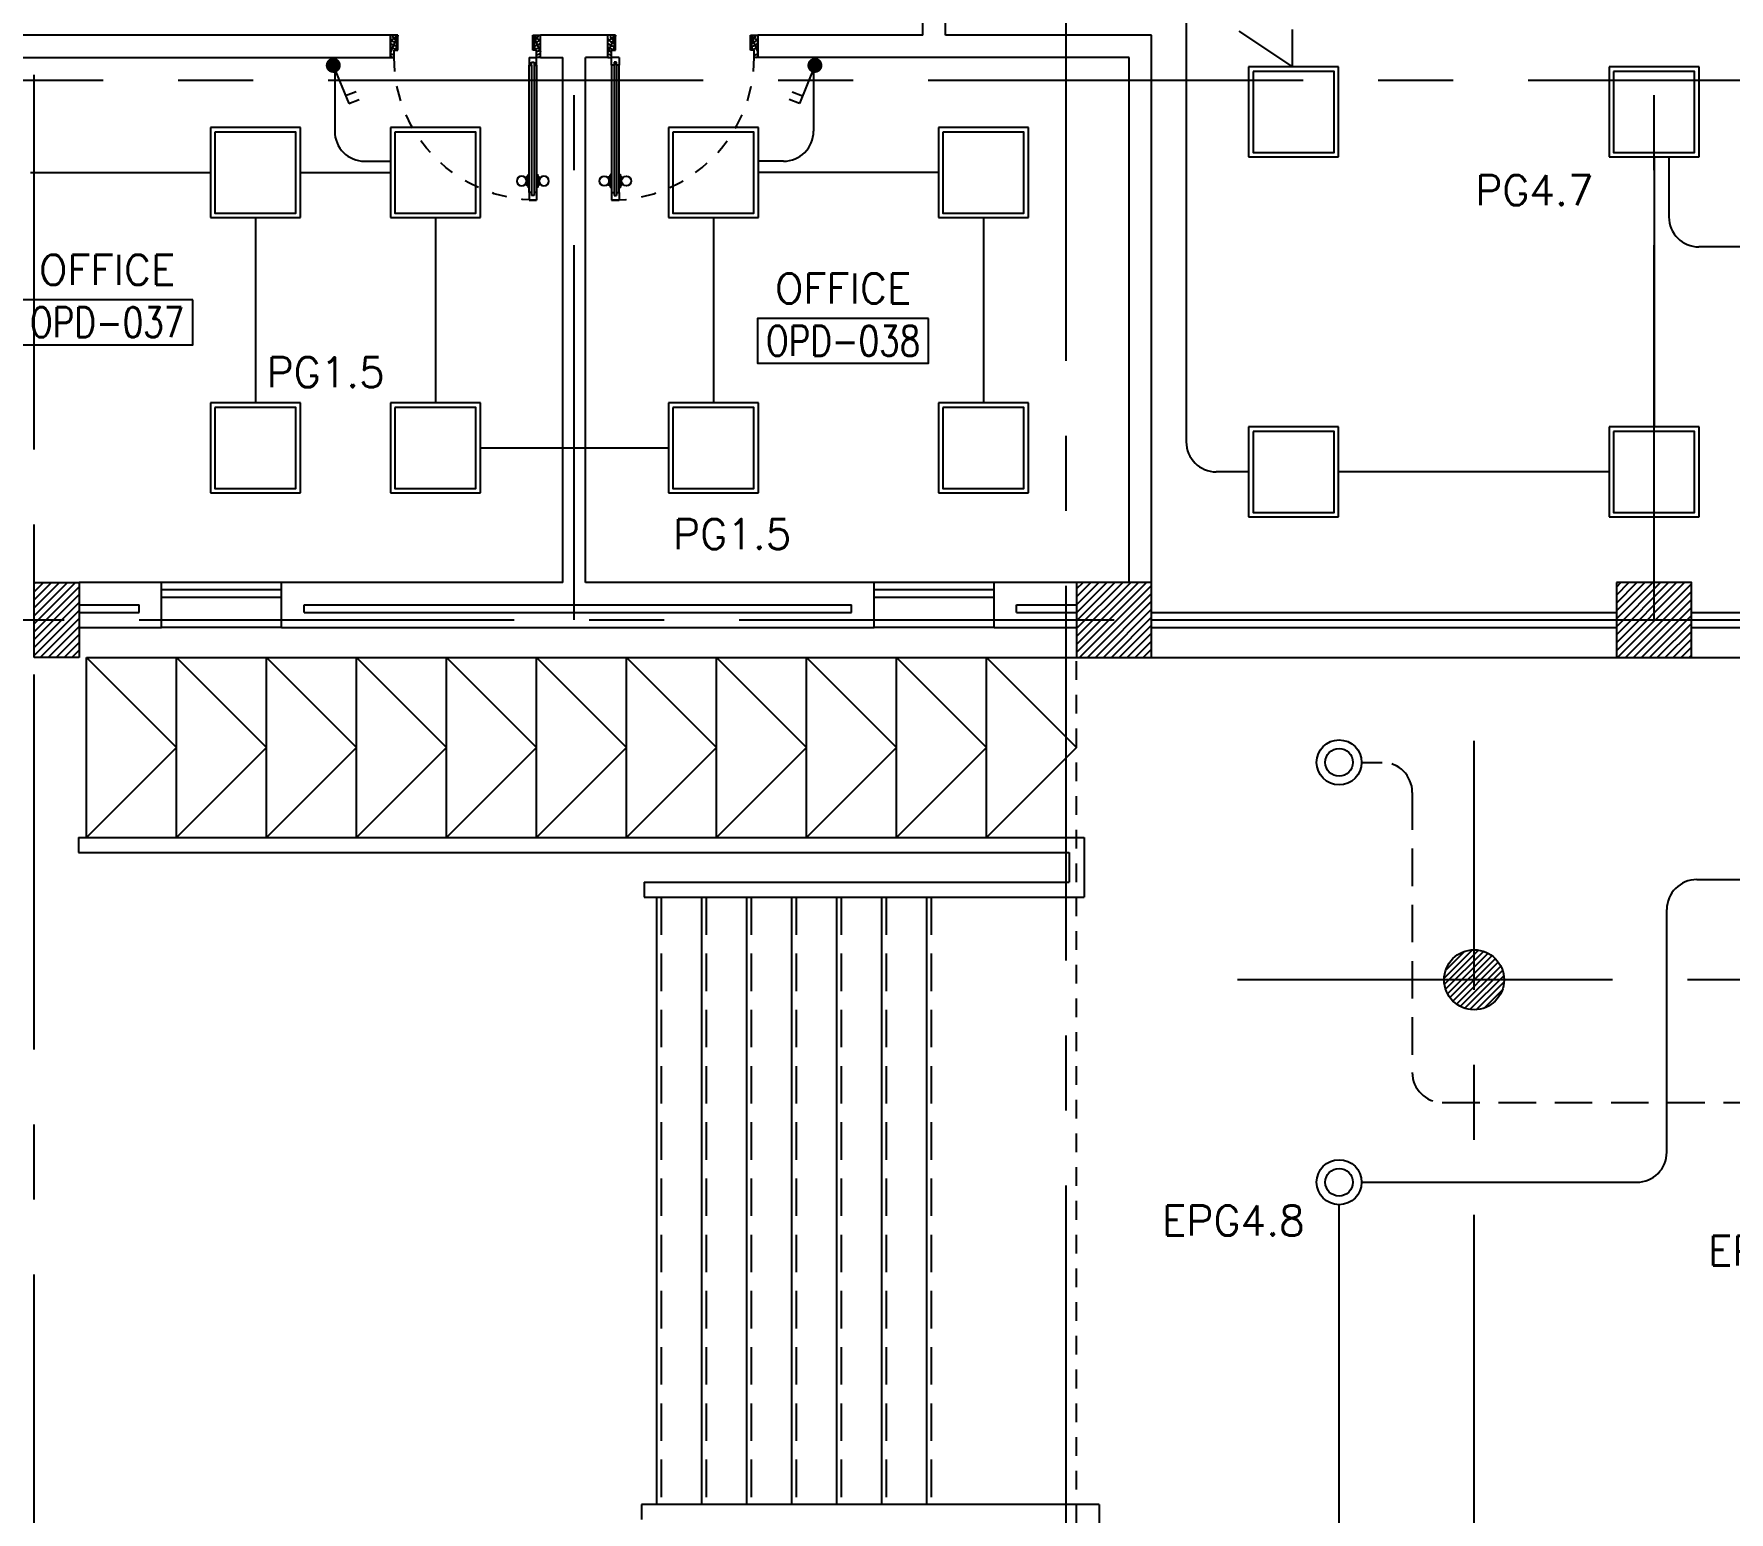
# Model space of a CAD drawing. Extents: x -10 to 91, y -4 to 87.
# Drawn here: x 55.58 to 66.88, y 8.54 to 18.39 of the extents above; entities that cross this region are included whole.
import ezdxf
from ezdxf.enums import TextEntityAlignment as Align

# ---------------------------------------------------------------- set-up
doc = ezdxf.new("R2010")
doc.units = 0
doc.header["$MEASUREMENT"] = 0
for name, pattern in [('CENTERX2', [4, 2.5, -0.5, 0.5, -0.5]), ('HIDDEN', [0.375, 0.25, -0.125]), ('HIDDEN2', [0.1875, 0.125, -0.0625])]:
    doc.linetypes.add(name, pattern=pattern)
doc.layers.get('0').update_dxf_attribs({"linetype": 'CONTINUOUS'})
for name, color, linetype in [('AXES', 11, 'CENTERX2'), ('CANOPY-LN', 11, 'CONTINUOUS'), ('COL', 11, 'CONTINUOUS'), ('DOOR', 11, 'CONTINUOUS'), ('E-CLINE', 2, 'CONTINUOUS'), ('E-HLINE', 2, 'HIDDEN'), ('E-LITE', 4, 'CONTINUOUS'), ('E-SWITCH', 4, 'CONTINUOUS'), ('E-TRXT', 4, 'CONTINUOUS'), ('Handrail', 11, 'CONTINUOUS'), ('HAT', 11, 'CONTINUOUS'), ('INSUL', 11, 'CONTINUOUS'), ('Ramb', 11, 'CONTINUOUS'), ('RM-BOX', 11, 'CONTINUOUS'), ('RM-NAME', 11, 'CONTINUOUS'), ('RM-NO', 11, 'CONTINUOUS'), ('Step', 11, 'CONTINUOUS'), ('WALL', 11, 'CONTINUOUS'), ('WIN', 11, 'CONTINUOUS')]:
    doc.layers.add(name, color=color, linetype=linetype)
doc.styles.add('ROMANS', font='ROMANS.shx', dxfattribs={"width": 0.6})

# ---------------------------------------------------------------- blocks, each defined once
blk = doc.blocks.new('COL50')
at = {"layer": 'COL'}
blk.add_lwpolyline([(-250, 250), (-250, -250), (250, -250), (250, 250)], close=True, dxfattribs=at)
blk = doc.blocks.new('*X52')
at = {"color": 0}
for p, q in [((193089, 10708), (193542, 11161)), ((193089, 10761), (193488, 11161)), ((193089, 10814), (193435, 11161)), ((193089, 10867), (193382, 11161)), ((193089, 10920), (193329, 11161)), ((193089, 10973), (193276, 11161)), ((193089, 11026), (193223, 11161)), ((193089, 11079), (193170, 11161)), ((193089, 11132), (193117, 11161)), ((193095, 10661), (193589, 11155)), ((193148, 10661), (193589, 11102)), ((193201, 10661), (193589, 11049)), ((193254, 10661), (193589, 10996)), ((193307, 10661), (193589, 10943)), ((193360, 10661), (193589, 10890)), ((193413, 10661), (193589, 10837)), ((193466, 10661), (193589, 10784)), ((193519, 10661), (193589, 10731)), ((193572, 10661), (193589, 10678))]:
    blk.add_line(p, q, dxfattribs=at)
blk = doc.blocks.new('RM1')
at = {"layer": 'RM-BOX'}
blk.add_lwpolyline([(570, -200), (-570, -200), (-570, -500), (570, -500)], close=True, dxfattribs=at)
at = {"layer": 'RM-NAME', "style": 'ROMANS'}
for tag, p in [('ROOMNAME1', (0, 324)), ('ROOMNAME2', (0, 0))]:
    blk.add_attdef(tag, text='', height=200, dxfattribs=at).set_placement(p, align=Align.MIDDLE)
at = {"layer": 'RM-NO', "style": 'ROMANS', "width": 0.8}
blk.add_attdef('ROOMNO', text='', height=200, dxfattribs=at).set_placement((0, -350), align=Align.MIDDLE)
blk = doc.blocks.new('*X118')
at = {"color": 0}
for p, q in [((73379, 10694), (73846, 11161)), ((73379, 10747), (73793, 11161)), ((73379, 10800), (73740, 11161)), ((73379, 10853), (73687, 11161)), ((73379, 10906), (73634, 11161)), ((73379, 10959), (73581, 11161)), ((73379, 11012), (73528, 11161)), ((73379, 11065), (73475, 11161)), ((73379, 11118), (73422, 11161)), ((73399, 10661), (73879, 11141)), ((73452, 10661), (73879, 11088)), ((73505, 10661), (73879, 11035)), ((73558, 10661), (73879, 10982)), ((73611, 10661), (73879, 10929)), ((73664, 10661), (73879, 10876)), ((73717, 10661), (73879, 10823)), ((73770, 10661), (73879, 10770)), ((73823, 10661), (73879, 10717)), ((73876, 10661), (73879, 10664))]:
    blk.add_line(p, q, dxfattribs=at)
blk = doc.blocks.new('DOOR1000')
at = {"layer": 'DOOR', "color": 7, "linetype": 'ByBlock'}
for p, q in [((-150, 0), (0, 0)), ((-150, 0), (-150, -25)), ((0, -50), (-114, 0)), ((0, -50), (-40, 0)), ((0, -50), (0, 0)), ((-1100, -25), (-1100, -75)), ((-1100, -75), (-1100, -25)), ((-1050, -25), (-1100, -25)), ((-1050, -75), (-1100, -75)), ((-1070, -42), (-1070, -58)), ((-1050, -42), (-1070, -42)), ((-1050, -58), (-1070, -58)), ((-1050, -25), (-1050, -42)), ((-1050, -58), (-1050, -75)), ((-1018, -25), (-1018, -18)), ((-928, -18), (-1018, -18)), ((-1018, -75), (-1018, -82)), ((-928, -82), (-1018, -82)), ((-1005, -18), (-1005, -9)), ((-1005, -9), (-940, -9)), ((-1005, -18), (-940, -18)), ((-1005, -82), (-1005, -91)), ((-1005, -82), (-940, -82)), ((-1005, -91), (-940, -91)), ((-940, -18), (-940, -9)), ((-940, -82), (-940, -91)), ((-928, -25), (-928, -18)), ((-928, -75), (-928, -82)), ((-200, -25), (-150, -25)), ((-200, -42), (-200, -25)), ((-180, -42), (-200, -42)), ((-200, -58), (-180, -58)), ((-200, -75), (-200, -58)), ((-150, -75), (-200, -75)), ((-180, -58), (-180, -42)), ((-150, -25), (-100, -25)), ((-150, -75), (-150, -25)), ((-100, -25), (-100, -50)), ((0, -50), (-100, -37)), ((-100, -50), (0, -50)), ((-150, -975), (-100, -975)), ((-150, -1000), (-150, -975)), ((-150, -1000), (0, -1000)), ((0, -1000), (-150, -1000)), ((0, -950), (-114, -1000)), ((-100, -975), (-100, -950)), ((0, -950), (-100, -963)), ((-100, -950), (0, -950)), ((0, -950), (-40, -1000)), ((0, -950), (0, -1000))]:
    blk.add_line(p, q, dxfattribs=at)
at = {"layer": 'DOOR', "linetype": 'ByBlock'}
for p, q in [((-200, -25), (-1050, -25)), ((-200, -42), (-1050, -42)), ((-200, -58), (-1050, -58)), ((-1050, -75), (-200, -75))]:
    blk.add_line(p, q, dxfattribs=at)
at = {"layer": 'DOOR', "color": 7, "linetype": 'ByBlock'}
for centre in [(-973, 24), (-973, -124)]:
    blk.add_circle(centre, 32.4, dxfattribs=at)
for centre, radius, start, end in [((0, -50), 154, 161.1053, 166.2858), ((0, -50), 94.4, 148.0182, 180), ((0, -50), 134, 158.1598, 169.28), ((0, -50), 114, 154.0838, 167.3774), ((0, -50), 74.4, 137.7764, 180), ((0, -50), 54.4, 113.2074, 180), ((0, -50), 34.4, 90, 180), ((0, -50), 14.4, 90, 180), ((0, -950), 154, 193.7142, 198.8947), ((0, -950), 134, 190.72, 201.8402), ((0, -950), 94.4, 180, 211.9818), ((0, -950), 74.4, 180, 222.2236), ((0, -950), 54.4, 180, 246.7926), ((0, -950), 34.4, 180, 270), ((0, -950), 14.4, 180, 270)]:
    blk.add_arc(centre, radius, start, end, dxfattribs=at)
at = {"layer": 'DOOR', "linetype": 'HIDDEN', "ltscale": 0.5}
blk.add_arc((-150, -25), 950, 180, 270, dxfattribs=at)
blk = doc.blocks.new('L42')
at = {"layer": 'E-LITE'}
for p, q in [((0.3, 0.3), (-0.3, 0.3)), ((-0.3, 0.3), (-0.3, -0.3)), ((0.3, -0.3), (0.3, 0.3)), ((-0.3, -0.3), (0.3, -0.3))]:
    blk.add_line(p, q, dxfattribs=at)
at = {"layer": 'E-LITE', "color": 8}
blk.add_lwpolyline([(-0.27, 0.27), (-0.27, -0.27), (0.27, -0.27), (0.27, 0.27)], close=True, dxfattribs=at)
blk = doc.blocks.new('1G1W')
for p, q in [((0, 0), (0.55, 0)), ((0.55, 0), (0.55, -0.15))]:
    blk.add_line(p, q)
at = {"const_width": 0.1}
blk.add_lwpolyline([(-0.05, 0, 1), (0.05, 0, 1)], format="xyb", close=True, dxfattribs=at)

msp = doc.modelspace()

# ---------------------------------------------------------------- hatches: boundary and pattern name
at = {"layer": 'HAT', "linetype": 'ByBlock', "ltscale": 0.3}
h = msp.add_hatch(dxfattribs=at)
h.set_pattern_fill('ANSI31', color=256, scale=300, style=0)
h.set_pattern_definition([(44.999998, (-202.912277, -68.125586), (-0.0265165056, 0.026516504), [])])
h.paths.add_polyline_path([(55.8839, 14.7354), (55.5839, 14.7354), (55.5839, 14.4854), (55.8839, 14.4854)])
h.paths.add_polyline_path([(55.8839, 14.4854), (55.5839, 14.4854), (55.5839, 14.2354), (55.8839, 14.2354)])
at = {"layer": 'HAT'}
h = msp.add_hatch(dxfattribs=at)
h.set_pattern_fill('ANSI31', color=256, scale=0.24, style=0)
h.set_pattern_definition([(45, (16.19168, -22.822137), (-0.021213203, 0.021213203), [])])
h.paths.add_polyline_path([(64.9839, 12.0854), (65.1839, 12.0854), (65.1839, 12.2854, 0.4142136)])
h.paths.add_polyline_path([(65.1839, 12.2854), (65.1839, 12.0854), (65.3839, 12.0854, 0.4142136)])
h.paths.add_polyline_path([(65.3839, 12.0854), (65.1839, 12.0854), (65.1839, 11.8854, 0.4142136)])
h.paths.add_polyline_path([(65.1839, 12.0854), (64.9839, 12.0854, 0.4142136), (65.1839, 11.8854)])

# ---------------------------------------------------------------- linework, layer by layer
at = {"layer": 'AXES'}
for p, q in [((62.4633, -3.7869), (62.4633, 86.0477)), ((55.5839, 7.6211), (55.5839, 85.7486)), ((59.1839, 14.4854), (59.1839, 73.3054)), ((66.3839, 14.4854), (66.3839, 73.0554)), ((13.5439, 18.0854), (71.7839, 18.0854)), ((12.2845, 14.4854), (72.9839, 14.4854)), ((65.1839, 0.0182), (65.1839, 13.6801)), ((90.1058, 12.0854), (63.3839, 12.0854))]:
    msp.add_line(p, q, dxfattribs=at)
at = {"layer": 'CANOPY-LN', "linetype": 'HIDDEN2'}
msp.add_line((62.5339, -1.2146), (62.5339, 14.2354), dxfattribs=at)
at = {"layer": 'COL'}
for p, q in [((55.5839, 14.7354), (55.8839, 14.7354)), ((55.5839, 14.2354), (55.5839, 14.7354)), ((55.8839, 14.7354), (55.8839, 14.2354)), ((55.8839, 14.2354), (55.5839, 14.2354))]:
    msp.add_line(p, q, dxfattribs=at)
at = {"layer": 'E-CLINE', "color": 4}
for p, q in [((57.5879, 18.1605), (57.5879, 17.7443)), ((60.7799, 18.1605), (60.7799, 17.7443)), ((57.7879, 17.5443), (57.9557, 17.5443)), ((60.5799, 17.5443), (60.4122, 17.5443)), ((66.3839, 17.5729), (66.3839, 15.7729)), ((66.4829, 17.5729), (66.4829, 17.1729)), ((55.5592, 17.4689), (56.7592, 17.4689)), ((57.3592, 17.4689), (57.9592, 17.4689)), ((61.6122, 17.4689), (60.4122, 17.4689)), ((57.0592, 17.1689), (57.0592, 15.9323)), ((58.2592, 17.1689), (58.2592, 15.9323)), ((60.1122, 17.1689), (60.1122, 15.9323)), ((61.9122, 17.1689), (61.9122, 15.9323)), ((68.6339, 16.9729), (66.6829, 16.9729)), ((58.5592, 15.6323), (59.8122, 15.6323)), ((66.0839, 15.4729), (64.2803, 15.4729)), ((66.6687, 12.7535), (67.5637, 12.7535)), ((66.4687, 10.9354), (66.4687, 12.5535)), ((64.4339, 10.7354), (66.2687, 10.7354)), ((64.2839, 7.4854), (64.2839, 10.5854))]:
    msp.add_line(p, q, dxfattribs=at)
for centre, start, end in [((57.7879, 17.7443), 180, 270), ((60.5799, 17.7443), 270, 0), ((66.6829, 17.1729), 180, 270), ((66.6687, 12.5535), 90, 180), ((66.2687, 10.9354), 270, 0)]:
    msp.add_arc(centre, 0.2, start, end, dxfattribs=at)
at = {"layer": 'E-HLINE', "color": 4}
for p, q in [((63.9743, 18.1729), (63.9743, 18.5729)), ((64.4339, 13.5354), (64.5718, 13.5354)), ((64.7718, 13.3354), (64.7718, 11.4676)), ((64.9718, 11.2676), (67.0839, 11.2676))]:
    msp.add_line(p, q, dxfattribs=at)
for centre, start, end in [((64.5718, 13.3354), 0, 90), ((64.9718, 11.4676), 180, 270)]:
    msp.add_arc(centre, 0.2, start, end, dxfattribs=at)
at = {"layer": 'E-LITE'}
for centre, radius in [((64.2839, 13.5354), 0.15), ((64.2839, 13.5354), 0.0922), ((64.2839, 10.7354), 0.15), ((64.2839, 10.7354), 0.0922)]:
    msp.add_circle(centre, radius, dxfattribs=at)
at = {"layer": 'E-SWITCH', "color": 4}
for p, q in [((63.2653, 20.2429), (63.2653, 15.6729)), ((63.6145, 18.4115), (63.9743, 18.1729)), ((57.7305, 18.0076), (57.661, 17.9795)), ((60.6373, 18.0076), (60.7069, 17.9795)), ((63.6803, 15.4729), (63.4653, 15.4729))]:
    msp.add_line(p, q, dxfattribs=at)
msp.add_arc((63.4653, 15.6729), 0.2, 180, 270, dxfattribs=at)
at = {"layer": 'Handrail', "color": 11}
for p, q in [((55.9339, 14.2354), (62.5339, 14.2354)), ((55.8801, 13.0354), (62.5839, 13.0354)), ((55.8801, 13.0354), (55.8801, 12.9354)), ((62.4839, 13.0354), (62.4839, 13.0354)), ((62.5839, 13.0354), (62.5839, 12.6354)), ((55.8801, 12.9354), (62.4839, 12.9354)), ((62.4839, 12.9354), (62.4839, 12.7354)), ((59.6521, 12.7354), (62.4839, 12.7354)), ((59.6521, 12.7354), (59.6521, 12.6354)), ((59.6521, 12.6354), (62.5839, 12.6354)), ((62.6839, 8.5854), (59.6339, 8.5854)), ((59.6339, 8.5854), (59.6339, 8.4854)), ((62.6839, 8.5854), (62.6839, -0.2146))]:
    msp.add_line(p, q, dxfattribs=at)
at = {"layer": 'INSUL'}
for p, q in [((55.8839, 14.5854), (56.2839, 14.5854)), ((56.2839, 14.5354), (56.2839, 14.5854)), ((57.3839, 14.5854), (61.0339, 14.5854)), ((57.3839, 14.5354), (57.3839, 14.5854)), ((61.0339, 14.5354), (61.0339, 14.5854)), ((62.1339, 14.5354), (62.1339, 14.5854)), ((62.1339, 14.5854), (62.5339, 14.5854)), ((55.8839, 14.5354), (56.2839, 14.5354)), ((57.3839, 14.5354), (61.0339, 14.5354)), ((62.1339, 14.5354), (62.5339, 14.5354))]:
    msp.add_line(p, q, dxfattribs=at)
at = {"layer": 'Ramb', "color": 11}
for p, q in [((55.9339, 13.0354), (55.9339, 14.2354)), ((56.5339, 13.6354), (55.9339, 14.2354)), ((56.5339, 13.0354), (56.5339, 14.2354)), ((57.1339, 13.6354), (56.5339, 14.2354)), ((57.1339, 13.0354), (57.1339, 14.2354)), ((57.7339, 13.6354), (57.1339, 14.2354)), ((57.7339, 13.0354), (57.7339, 14.2354)), ((58.3339, 13.6354), (57.7339, 14.2354)), ((58.3339, 13.0354), (58.3339, 14.2354)), ((58.9339, 13.6354), (58.3339, 14.2354)), ((58.9339, 13.0354), (58.9339, 14.2354)), ((59.5339, 13.6354), (58.9339, 14.2354)), ((59.5339, 13.0354), (59.5339, 14.2354)), ((60.1339, 13.6354), (59.5339, 14.2354)), ((60.1339, 13.0354), (60.1339, 14.2354)), ((60.7339, 13.6354), (60.1339, 14.2354)), ((60.7339, 13.0354), (60.7339, 14.2354)), ((61.3339, 13.6354), (60.7339, 14.2354)), ((61.3339, 13.0354), (61.3339, 14.2354)), ((61.9339, 13.6354), (61.3339, 14.2354)), ((61.9339, 13.0354), (61.9339, 14.2354)), ((62.5339, 13.6354), (61.9339, 14.2354)), ((56.5339, 13.6354), (55.9339, 13.0354)), ((57.1339, 13.6354), (56.5339, 13.0354)), ((57.7339, 13.6354), (57.1339, 13.0354)), ((58.3339, 13.6354), (57.7339, 13.0354)), ((58.9339, 13.6354), (58.3339, 13.0354)), ((59.5339, 13.6354), (58.9339, 13.0354)), ((60.1339, 13.6354), (59.5339, 13.0354)), ((60.7339, 13.6354), (60.1339, 13.0354)), ((61.3339, 13.6354), (60.7339, 13.0354)), ((61.9339, 13.6354), (61.3339, 13.0354)), ((62.5339, 13.6354), (61.9339, 13.0354))]:
    msp.add_line(p, q, dxfattribs=at)
at = {"layer": 'Step', "color": 11}
for p, q in [((59.7339, 12.6354), (59.7339, 8.5854)), ((60.0339, 12.6354), (60.0339, 8.5854)), ((60.3339, 12.6354), (60.3339, 8.5854)), ((60.6339, 12.6354), (60.6339, 8.5854)), ((60.9339, 12.6354), (60.9339, 8.5854)), ((61.2339, 12.6354), (61.2339, 8.5854)), ((61.5339, 12.6354), (61.5339, 8.5854))]:
    msp.add_line(p, q, dxfattribs=at)
at = {"layer": 'Step', "color": 11, "linetype": 'HIDDEN'}
for p, q in [((59.7639, 12.6354), (59.7639, 8.5854)), ((60.0639, 12.6354), (60.0639, 8.5854)), ((60.3639, 12.6354), (60.3639, 8.5854)), ((60.6639, 12.6354), (60.6639, 8.5854)), ((60.9639, 12.6354), (60.9639, 8.5854)), ((61.2639, 12.6354), (61.2639, 8.5854)), ((61.5639, 12.6354), (61.5639, 8.5854))]:
    msp.add_line(p, q, dxfattribs=at)
at = {"layer": 'WALL'}
for p, q in [((61.5089, 18.3854), (61.5089, 18.7854)), ((61.6589, 18.3854), (61.6589, 18.7854)), ((57.9589, 18.3854), (55.4139, 18.3854)), ((57.9589, 18.2354), (57.9589, 18.3854)), ((59.4089, 18.3854), (58.9589, 18.3854)), ((58.9589, 18.2354), (58.9589, 18.3854)), ((59.4089, 18.2354), (59.4089, 18.3854)), ((61.5089, 18.3854), (60.4089, 18.3854)), ((63.0339, 18.3854), (61.6589, 18.3854)), ((63.0339, 14.7354), (63.0339, 18.3854)), ((54.4389, 18.2354), (57.9589, 18.2354)), ((58.9589, 18.2354), (59.1089, 18.2354)), ((59.1089, 14.7354), (59.1089, 18.2354)), ((59.2589, 14.7354), (59.2589, 18.2354)), ((59.4089, 18.2354), (59.2589, 18.2354)), ((62.8839, 18.2354), (60.4089, 18.2354)), ((62.8839, 14.7354), (62.8839, 18.2354)), ((56.4339, 14.7354), (55.8839, 14.7354)), ((56.4339, 14.4354), (56.4339, 14.7354)), ((57.2339, 14.4354), (57.2339, 14.7354)), ((59.1089, 14.7354), (57.2339, 14.7354)), ((61.1839, 14.7354), (59.2589, 14.7354)), ((61.1839, 14.4354), (61.1839, 14.7354)), ((63.0339, 14.7354), (61.9839, 14.7354)), ((61.9839, 14.4354), (61.9839, 14.7354)), ((55.8839, 14.4354), (56.4339, 14.4354)), ((57.2339, 14.4354), (61.1839, 14.4354)), ((61.9839, 14.4354), (62.5339, 14.4354))]:
    msp.add_line(p, q, dxfattribs=at)
msp.add_circle((65.1839, 12.0854), 0.2, dxfattribs=at)
at = {"layer": 'WIN'}
for p, q in [((57.2339, 14.7354), (56.4339, 14.7354)), ((61.9839, 14.7354), (61.1839, 14.7354)), ((57.2339, 14.6854), (56.4339, 14.6854)), ((57.2339, 14.6354), (56.4339, 14.6354)), ((61.9839, 14.6854), (61.1839, 14.6854)), ((61.9839, 14.6354), (61.1839, 14.6354)), ((63.0339, 14.5354), (66.1339, 14.5354)), ((63.0339, 14.4854), (66.1339, 14.4854)), ((66.6339, 14.5354), (67.3282, 14.5354)), ((66.6339, 14.4854), (67.3282, 14.4854)), ((57.2339, 14.4354), (56.4339, 14.4354)), ((61.9839, 14.4354), (61.1839, 14.4354)), ((63.0339, 14.4354), (66.1339, 14.4354)), ((66.6339, 14.4354), (67.3282, 14.4354)), ((63.0339, 14.2354), (66.1339, 14.2354)), ((66.6339, 14.2354), (67.3282, 14.2354))]:
    msp.add_line(p, q, dxfattribs=at)

# ---------------------------------------------------------------- block references
at = {"layer": 'COL', "xscale": 0.001000000047497451, "yscale": 0.0009999999892897904, "zscale": 0.001}
for p in [(62.7839, 14.4854), (66.3839, 14.4854)]:
    msp.add_blockref('COL50', p, dxfattribs=at)
at = {"layer": 'DOOR', "yscale": 0.0009999999892897904, "zscale": 0.001}
for p, xscale, rotation in [((58.9589, 18.3854), -0.0009999999892897904, 270), ((59.4089, 18.3854), 0.0009999999892897904, 90)]:
    msp.add_blockref('DOOR1000', p, dxfattribs=dict(at, xscale=xscale, rotation=rotation))
at = {"layer": 'E-LITE', "color": 4}
for p in [(63.9803, 17.8729), (66.3839, 17.8729), (57.0592, 17.4689), (58.2592, 17.4689), (60.1122, 17.4689), (61.9122, 17.4689), (57.0592, 15.6323), (58.2592, 15.6323), (60.1122, 15.6323), (61.9122, 15.6323), (63.9803, 15.4729), (66.3839, 15.4729)]:
    msp.add_blockref('L42', p, dxfattribs=at)
at = {"layer": 'E-SWITCH', "color": 4, "yscale": 0.5, "zscale": 0.5}
for p, xscale, rotation in [((57.5785, 18.1837), -0.5, 111.9875156944336), ((60.7893, 18.1837), 0.5, 248.0124843055663)]:
    msp.add_blockref('1G1W', p, dxfattribs=dict(at, xscale=xscale, rotation=rotation))
at = {"layer": 'HAT', "xscale": 0.001000000047497451, "yscale": 0.0009999999892897904, "zscale": 0.001}
for p, values in [((56.0713, 16.8206), {'ROOMNO': 'OPD-037', 'ROOMNAME2': 'OFFICE'}), ((60.9776, 16.6967), {'ROOMNO': 'OPD-038', 'ROOMNAME2': 'OFFICE'})]:
    msp.add_blockref('RM1', p, dxfattribs=at).add_auto_attribs(values)
for name, p in [('*X118', (-10.8453, 3.5744)), ('*X52', (-126.9546, 3.5744))]:
    msp.add_blockref(name, p, dxfattribs=at)

# ---------------------------------------------------------------- texts
at = {"layer": 'E-TRXT', "color": 4, "style": 'ROMANS'}
for s, p in [('PG4.7', (65.192, 17.2514)), ('PG1.5', (57.1337, 16.0376)), ('PG1.5', (59.8445, 14.9582)), ('EPG4.8', (63.1036, 10.3794)), ('EPG4.5', (66.7439, 10.179))]:
    msp.add_text(s, height=0.2, dxfattribs=at).set_placement(p)

doc.saveas('drawing.dxf')
